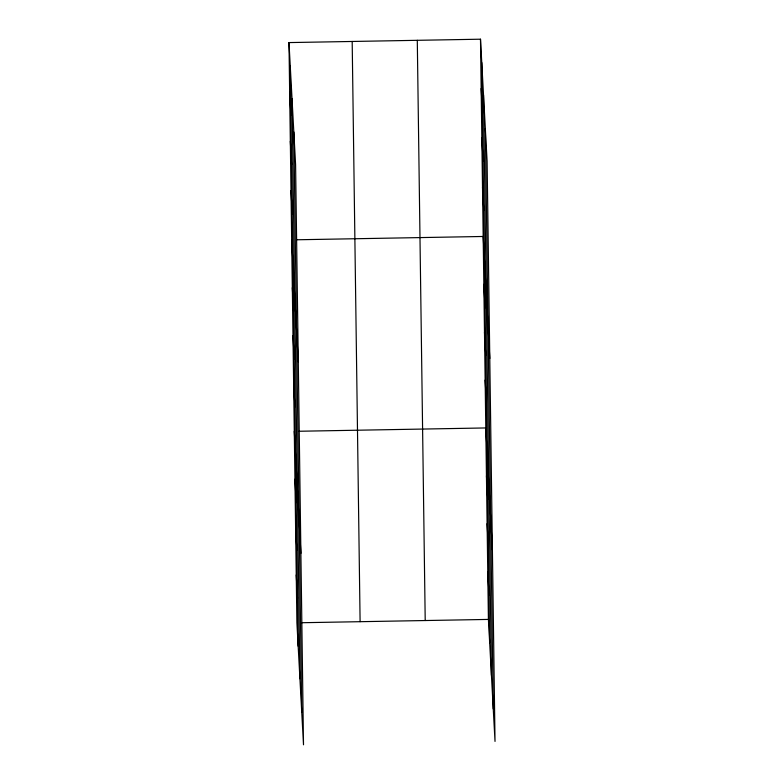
<?xml version="1.0" encoding="UTF-8"?>
<svg xmlns="http://www.w3.org/2000/svg" width="784" height="784" viewBox="0 0 784 784"><rect width="100%" height="100%" fill="white"/><g stroke="black" fill="none" stroke-linecap="round" stroke-linejoin="round"><path stroke-width="1.18" d="M288.982 42.581L295.588 164.581L303.506 744.8L296.901 622.8L288.982 42.581L480.494 39.2L487.099 161.2L495.018 741.419L488.412 619.419L480.494 39.2M296.538 239.777L483.189 236.474L489.794 358.474M299.145 431.249L485.796 427.946L492.401 549.947M301.762 622.721L488.412 619.419M481.17 88.523L482.434 111.896M481.837 137.837L483.101 161.21M482.513 187.16L483.777 210.533M483.836 284.347L485.1 307.72M484.492 332.21L485.757 355.583M485.139 380.073L486.413 403.456M486.452 475.81L487.717 499.192M487.099 523.683L488.373 547.056M487.756 571.546L489.02 594.929M289.659 91.904L290.923 115.277M290.325 141.218L291.599 164.601M291.001 190.541L292.265 213.914M291.677 239.855L298.283 361.855M292.324 287.728L293.598 311.101M292.981 335.591L294.245 358.974M293.637 383.464L294.902 406.837M294.284 431.327L300.899 553.328M294.941 479.2L296.205 502.573M295.597 527.064L296.862 550.446M296.244 574.937L297.508 598.31M485.335 128.654L493.254 708.873M483.522 95.119L491.441 675.338M481.758 62.573L489.677 642.792M417.294 40.317L425.212 620.536M352.183 41.464L360.101 621.683M293.833 132.035L301.742 712.254M292.011 98.51L299.929 678.728M290.247 65.964L298.165 646.183"/></g></svg>
